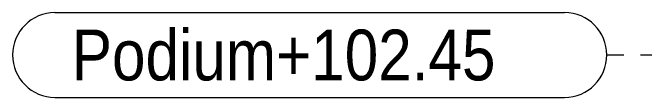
# Model space of a CAD drawing. Header units: millimetres. Extents: x 652937 to 1670132, y 1473552 to 2851037.
# Drawn here: x 663412.28 to 663419.75, y 1524524.77 to 1524525.77 of the extents above; entities that cross this region are included whole.
import ezdxf

# ---------------------------------------------------------------- set-up
doc = ezdxf.new("R2010")
doc.units = ezdxf.units.MM
doc.linetypes.add('XKITLINE00', pattern=[0])
doc.linetypes.add('XKITLINE01', pattern=[4, 1, -1, 1, -1])
doc.layers.add('S-GRID', color=7, linetype='Continuous', lineweight=9)
doc.styles.add('Arial', font='arial.ttf')

# ---------------------------------------------------------------- blocks, each defined once
blk = doc.blocks.new('*A33862392')
at = {"layer": 'S-GRID', "color": 7, "linetype": 'XKITLINE01', "lineweight": 0}
blk.add_line((346.109039, 7.827691), (455.260679, 7.827691), dxfattribs=at)
at = {"layer": 'S-GRID', "color": 7, "style": 'Arial', "width": 0.85}
blk.add_text('Podium+102.45', height=3, dxfattribs=at).set_placement((314.46939, 6.327691))
blk = doc.blocks.new('*A34362442')
at = {"layer": 'S-GRID', "color": 7, "linetype": 'XKITLINE00', "lineweight": 0}
for p, q in [((313.46939, 10.327691), (343.609039, 10.327691)), ((313.46939, 5.327691), (343.609039, 5.327691))]:
    blk.add_line(p, q, dxfattribs=at)
for centre, start, end in [((313.46939, 7.827691), 90, 270), ((343.609039, 7.827691), 270, 90)]:
    blk.add_arc(centre, 2.5, start, end, dxfattribs=at)

msp = doc.modelspace()

# ---------------------------------------------------------------- block references
at = {"color": 7, "lineweight": 0, "xscale": 0.2, "yscale": 0.2, "zscale": 0.2}
for name in ['*A34362442', '*A33862392']:
    msp.add_blockref(name, (663350.0877, 1524523.7048), dxfattribs=at)

doc.saveas('drawing.dxf')
